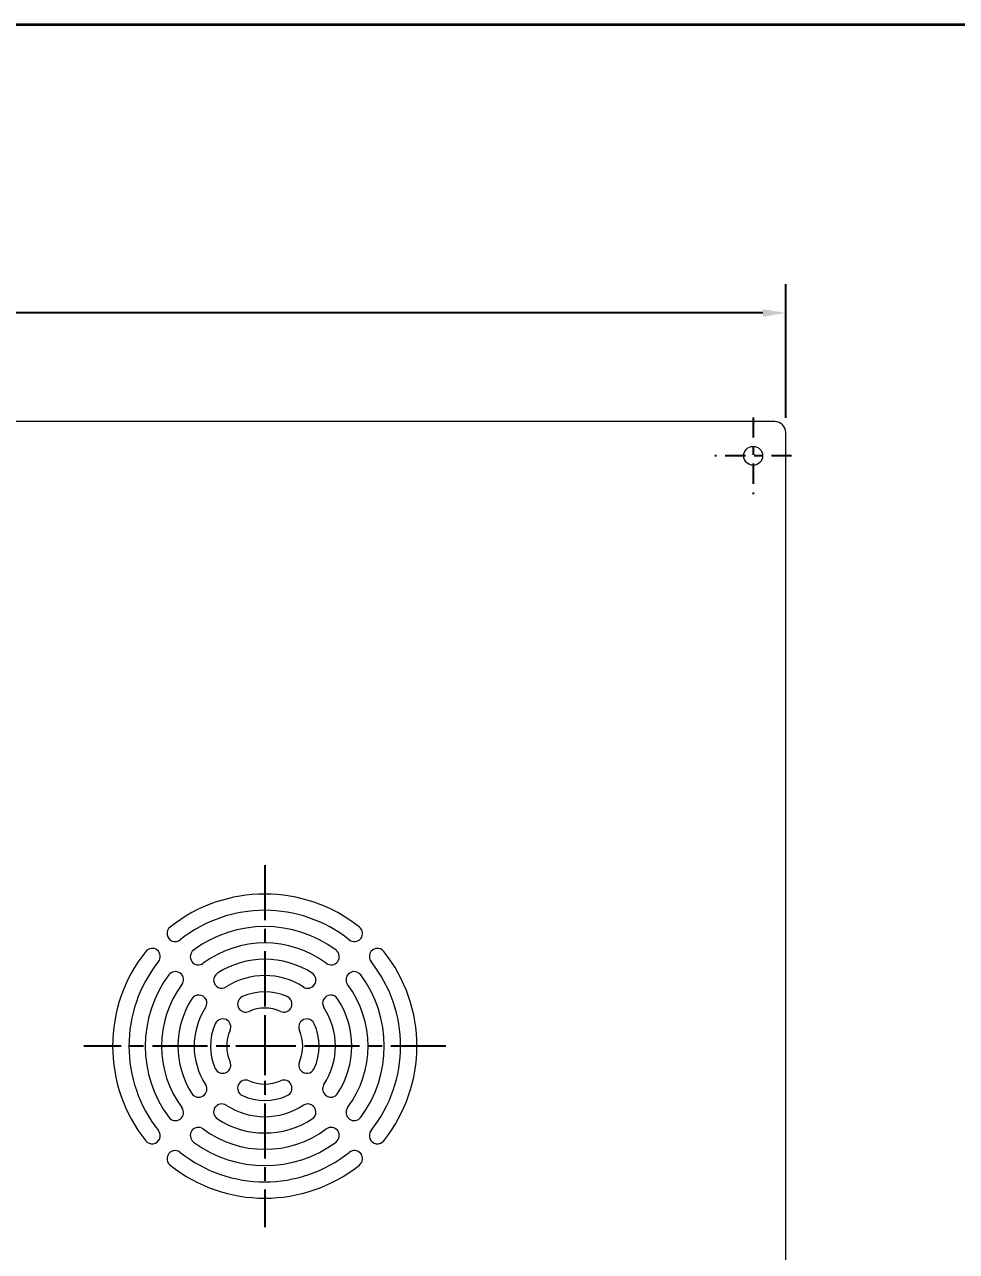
# Model space of a CAD drawing. Header units: inches. Extents: x 1.3 to 45, y 0.7 to 28.7.
# Drawn here: x 23.17 to 33.89, y 14.55 to 28.67 of the extents above; entities that cross this region are included whole.
import ezdxf

# ---------------------------------------------------------------- set-up
doc = ezdxf.new("R2010")
doc.units = ezdxf.units.IN
doc.header["$LTSCALE"] = 2.666667
doc.header["$MEASUREMENT"] = 0
doc.linetypes.add('CHAIN', pattern=[0.7087, 0.4724, -0.0591, 0.1181, -0.0591])
doc.layers.get('0').update_dxf_attribs({"lineweight": 25})
for name, color, linetype, lineweight in [('Center Mark (ANSI)', 7, 'Continuous', 25), ('Dimension (ANSI)', 7, 'Continuous', 25), ('TITLE', 7, 'Continuous', 35), ('Visible (ANSI)', 7, 'Continuous', 18)]:
    doc.layers.add(name, color=color, linetype=linetype, lineweight=lineweight)
doc.styles.add('Note Text (ANSI)', font='tahoma.ttf')
doc.dimstyles.new('Default - mm [in] (ANSI)', dxfattribs={"dimscale": 2.666667, "dimtxt": 0.1, "dimasz": 0.098425, "dimexe": 0.125, "dimexo": 0.063, "dimgap": 0.031496, "dimtad": 0, "dimtoh": 1, "dimlfac": 25.4, "dimrnd": 1e-08, "dimzin": 4, "dimdsep": 46, "dimtxsty": 'Note Text (ANSI)', "dimcen": 0.09, "dimdle": 0.393701, "dimclrd": 256, "dimclre": 256, "dimclrt": 256, "dimadec": 1, "dimazin": 1, "dimtfac": 1.2, "dimtofl": 0, "dimtmove": 0, "dimatfit": 3, "dimfxl": 0, "dimtolj": 1, "dimtzin": 4, "dimlwd": -1, "dimlwe": -1, "dimarcsym": 0})

# ---------------------------------------------------------------- blocks, each defined once
blk = doc.blocks.new('Borders B-Size')
at = {"layer": 'TITLE'}
blk.add_line((0.625, 10.75), (16.75, 10.75), dxfattribs=at)
blk = doc.blocks.new('*D15')
at = {"layer": 'Defpoints', "color": 0, "transparency": 16777216}
for p in [(31.923, 25.347), (6.963, 23.972), (31.923, 23.972)]:
    blk.add_point(p, dxfattribs=at)
at = {"layer": 'Dimension (ANSI)', "transparency": 16777216}
for p, q in [((6.963, 24.14), (6.963, 25.68)), ((31.923, 24.14), (31.923, 25.68)), ((7.225, 25.347), (17.87, 25.347)), ((31.661, 25.347), (21.016, 25.347))]:
    blk.add_line(p, q, dxfattribs=at)
for points in [[(7.225, 25.391), (7.225, 25.303), (6.963, 25.347)], [(31.661, 25.391), (31.661, 25.303), (31.923, 25.347)]]:
    blk.add_solid(points, dxfattribs=at)
at = {"layer": 'Dimension (ANSI)', "transparency": 16777216, "insert": (17.954, 25.521), "char_height": 0.26667, "attachment_point": 1, "style": 'Note Text (ANSI)'}
blk.add_mtext('\\A1;634.00 [24.961 in]', dxfattribs=at)

msp = doc.modelspace()

# ---------------------------------------------------------------- linework, layer by layer
at = {"layer": 'Center Mark (ANSI)', "linetype": 'CHAIN', "ltscale": 0.183987}
for p, q in [((31.54934, 24.14525), (31.54934, 23.26159)), ((31.99117, 23.70342), (31.1075, 23.70342))]:
    msp.add_line(p, q, dxfattribs=at)
at = {"layer": 'Center Mark (ANSI)', "linetype": 'CHAIN', "ltscale": 0.503345}
for p, q in [((25.93024, 18.99345), (25.93024, 16.57678)), ((25.93024, 17.24345), (25.93024, 14.82678)), ((26.26357, 16.91011), (23.84691, 16.91011)), ((28.01357, 16.91011), (25.59691, 16.91011))]:
    msp.add_line(p, q, dxfattribs=at)
at = {"layer": 'Center Mark (ANSI)', "linetype": 'CHAIN', "ltscale": 0.138781}
for p, q in [((25.93024, 17.24345), (25.93024, 16.57678)), ((25.93024, 17.24345), (25.93024, 16.57678)), ((26.26357, 16.91011), (25.59691, 16.91011)), ((26.26357, 16.91011), (25.59691, 16.91011))]:
    msp.add_line(p, q, dxfattribs=at)
at = {"layer": 'Visible (ANSI)'}
for p, q in [((31.79835, 24.09712), (7.08772, 24.09712)), ((31.92335, 3.55283), (31.92335, 23.97212))]:
    msp.add_line(p, q, dxfattribs=at)
msp.add_circle((31.54934, 23.70342), 0.1085, dxfattribs=at)
for centre, radius, start, end in [((31.79835, 23.97212), 0.125, 0, 90), ((25.93024, 16.91011), 1.75, 51.50025, 128.49975), ((25.93024, 16.91011), 1.5625, 51.50025, 128.49975), ((24.89921, 18.20631), 0.09375, 128.49975, 308.49975), ((25.93024, 16.91011), 1.375, 53.414968, 126.585032), ((26.96128, 18.20631), 0.09375, 231.50025, 51.50025), ((25.93024, 16.91011), 1.1875, 53.414968, 126.585032), ((25.93024, 16.91011), 1.75, 141.50025, 218.49975), ((24.63404, 17.94115), 0.09375, 321.50025, 141.50025), ((25.1666, 17.93892), 0.09375, 126.585032, 306.585031), ((26.69389, 17.93892), 0.09375, 233.414968, 53.414968), ((27.22644, 17.94115), 0.09375, 38.49975, 218.499751), ((25.93024, 16.91011), 1.75, 321.50025, 38.49975), ((25.93024, 16.91011), 1.5625, 141.50025, 218.49975), ((25.93024, 16.91011), 1, 56.940544, 123.059456), ((25.93024, 16.91011), 1.5625, 321.50025, 38.49975), ((25.93024, 16.91011), 1.375, 143.414968, 216.585032), ((24.90143, 17.67376), 0.09375, 323.414968, 143.414968), ((25.43587, 17.66965), 0.09375, 123.059456, 303.059456), ((25.93024, 16.91011), 0.8125, 56.940544, 123.059456), ((26.42461, 17.66965), 0.09375, 236.940544, 56.940544), ((26.95905, 17.67376), 0.09375, 36.585032, 216.585032), ((25.93024, 16.91011), 1.375, 323.414968, 36.585032), ((25.93024, 16.91011), 1.1875, 143.414968, 216.585032), ((25.93024, 16.91011), 0.625, 65.667316, 114.332684), ((25.93024, 16.91011), 1.1875, 323.414968, 36.585032), ((25.93024, 16.91011), 1, 146.940544, 213.059456), ((25.17071, 17.40448), 0.09375, 326.940544, 146.940544), ((25.71135, 17.39417), 0.09375, 114.332684, 294.332683), ((26.14913, 17.39417), 0.09375, 245.667316, 65.667316), ((26.68977, 17.40448), 0.09375, 33.059456, 213.059456), ((25.93024, 16.91011), 1, 326.940544, 33.059456), ((25.93024, 16.91011), 0.8125, 146.940544, 213.059456), ((25.93024, 16.91011), 0.4375, 65.667316, 114.332684), ((25.93024, 16.91011), 0.8125, 326.940544, 33.059456), ((25.93024, 16.91011), 0.625, 155.667316, 204.332684), ((25.44618, 17.12901), 0.09375, 335.667316, 155.667316), ((25.93024, 16.91011), 0.4375, 155.667316, 204.332684), ((26.4143, 17.12901), 0.09375, 24.332684, 204.332684), ((25.93024, 16.91011), 0.4375, 335.667316, 24.332684), ((25.93024, 16.91011), 0.625, 335.667316, 24.332684), ((25.44618, 16.69122), 0.09375, 204.332684, 24.332684), ((26.4143, 16.69122), 0.09375, 155.667316, 335.667316), ((25.17071, 16.41575), 0.09375, 213.059456, 33.059456), ((25.71135, 16.42605), 0.09375, 65.667316, 245.667316), ((25.93024, 16.91011), 0.4375, 245.667316, 294.332684), ((26.14913, 16.42605), 0.09375, 294.332684, 114.332684), ((26.68977, 16.41575), 0.09375, 146.940544, 326.940543), ((25.43587, 16.15058), 0.09375, 56.940544, 236.940544), ((25.93024, 16.91011), 0.625, 245.667316, 294.332684), ((26.42461, 16.15058), 0.09375, 303.059456, 123.059457), ((24.90143, 16.14647), 0.09375, 216.585032, 36.585032), ((25.93024, 16.91011), 0.8125, 236.940544, 303.059456), ((26.95905, 16.14647), 0.09375, 143.414968, 323.414968), ((25.1666, 15.8813), 0.09375, 53.414968, 233.414968), ((25.93024, 16.91011), 1.1875, 233.414968, 306.585032), ((25.93024, 16.91011), 1, 236.940544, 303.059456), ((26.69389, 15.8813), 0.09375, 306.585032, 126.585032), ((24.63404, 15.87908), 0.09375, 218.49975, 38.49975), ((27.22644, 15.87908), 0.09375, 141.50025, 321.50025), ((24.89921, 15.61391), 0.09375, 51.50025, 231.50025), ((25.93024, 16.91011), 1.5625, 231.50025, 308.49975), ((25.93024, 16.91011), 1.375, 233.414968, 306.585032), ((26.96128, 15.61391), 0.09375, 308.49975, 128.49975), ((25.93024, 16.91011), 1.75, 231.50025, 308.49975)]:
    msp.add_arc(centre, radius, start, end, dxfattribs=at)

# ---------------------------------------------------------------- block references
at = {"xscale": 2.666666666666667, "yscale": 2.666666666666667, "zscale": 2.666666666666667}
msp.add_blockref('Borders B-Size', (0, 0), dxfattribs=at)

# ---------------------------------------------------------------- dimensions: what is measured, and where the dimension line sits
at = {"layer": 'Dimension (ANSI)'}
dim = msp.add_linear_dim(base=(31.92335, 25.34698), p1=(6.96272, 23.97212), p2=(31.92335, 23.97212), angle=180, dimstyle='Default - mm [in] (ANSI)', override={"dimgap": 0.031496, "dimtoh": 0, "dimdec": 2, "dimlfac": 25.4, "dimtol": 0, "dimlim": 0, "dimtp": 0, "dimtm": 0, "dimtdec": 2, "dimatfit": 1}, dxfattribs=at)
dim.commit()
dim.dimension.update_dxf_attribs({"geometry": '*D15', "text_midpoint": (19.44304, 25.34698), "dimtype": 160})

doc.saveas('drawing.dxf')
